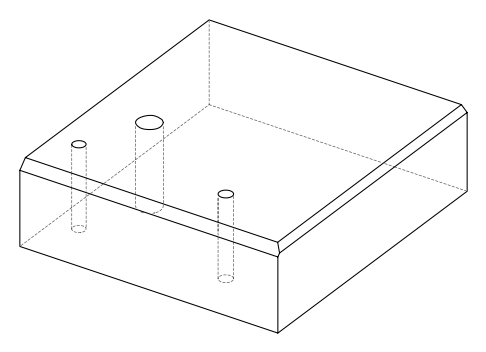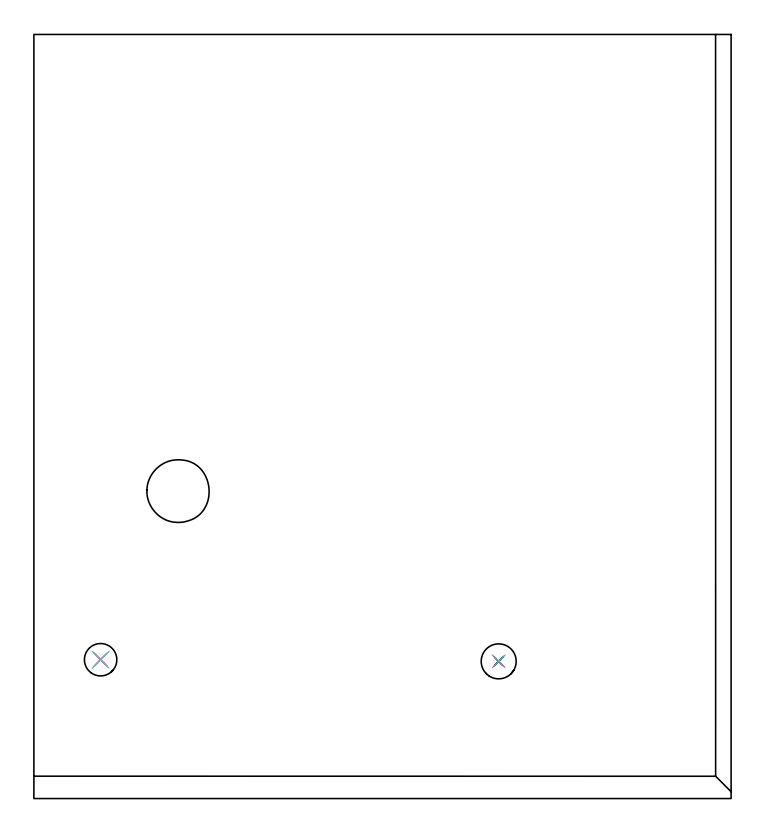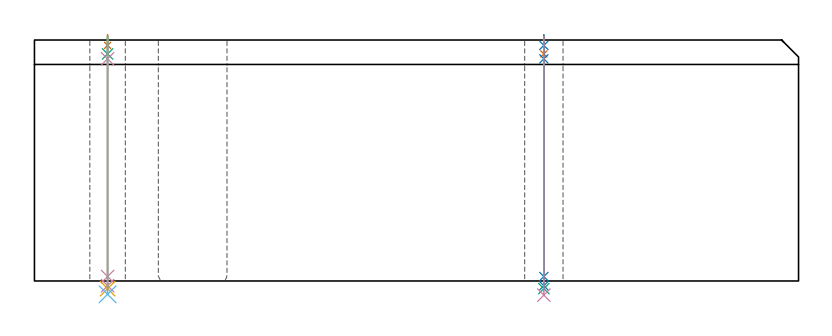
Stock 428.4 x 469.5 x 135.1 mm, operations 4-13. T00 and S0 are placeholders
(PLAN: 13 operations, 10 tool changes, 49.3 min)
(1 AREA_MILL | FG_CHAMFER_SURFACE | UGT0205_001 | 14.94 min | 21165 mm3)
(2 AREA_MILL_1 | FG_CHAMFER_SURFACE_1 | UGT0205_001 | 17.3 min | 39722 mm3)
(3 MILL_THROUGH_HOLE_FROM_SOLID_MATERIAL | STEP1HOLE | NXT0201_007 | Circular | 13.41 min | 156698 mm3)
(4 SPOT_DRILL | STEP1HOLE_1 | NXT0321_9005460120000 | 0.05 min | 231 mm3)
(5 SPOT_DRILL_1 | STEP1HOLE_2 | NXT0321_9005460120000 | 0.05 min | 162 mm3)
(6 DRILL_BLIND_HOLE_INTO_CENTER | STEP1HOLE_1 | NXT0301_023 | 0.04 min | 71 mm3)
(7 GUN_DRILL_THROUGH_HOLE | STEP1HOLE_1 | UGT0307_001 | 0.6 min | 2462 mm3)
(8 SPADE_DRILL_TO_ENLARGE_THROUGH_HOLE | STEP1HOLE_1 | UGT0306_003 | 0.57 min | 13773 mm3)
(9 DRILL_TO_ENLARGE_THROUGH_HOLE | STEP1HOLE_1 | UGT0301_265 | 0.58 min | 25429 mm3)
(10 DRILL_BLIND_HOLE_INTO_CENTER_1 | STEP1HOLE_2 | NXT0301_023 | 0.04 min | 96 mm3)
(11 GUN_DRILL_THROUGH_HOLE_1 | STEP1HOLE_2 | UGT0307_001 | 0.6 min | 2447 mm3)
(12 SPADE_DRILL_TO_ENLARGE_THROUGH_HOLE_1 | STEP1HOLE_2 | UGT0306_003 | 0.57 min | 13795 mm3)
(13 DRILL_TO_ENLARGE_THROUGH_HOLE_1 | STEP1HOLE_2 | UGT0301_052 | 0.58 min | 32460 mm3)
(TOOL UGT0205_001 | Chamfer Mill 20 x 3 x 45 deg. | D20 FL50 Z2)
(TOOL NXT0201_007 | ENDMILL 25mm [R216.25-25050GCK54P 1620] | D25 R3 FL54 Z5)
(TOOL NXT0321_9005460120000 | NC Spot Drill, 142deg, 12mm, Carbide, Uncoated | D12 PA142 FL30 Z2)
(TOOL NXT0301_023 | Carbide Drill 5.2mm [860.1-0520-016A1-MM 2214] | D5.2 PA140 FL28 Z2)
(TOOL UGT0307_001 | Gun Drill 5 mm | D5 PA130 FL24 Z1)
(TOOL UGT0306_003 | Spade Drill 12.5mm | D12.5 PA132 FL10 Z2)
(TOOL UGT0301_265 | Twist Drill 19.9 mm | D19.9 PA118 FL140 Z2)
(TOOL UGT0301_052 | Twist Drill 21.5 mm | D21.5 PA118 FL150 Z2)
(OP 4 SPOT_DRILL)
G17 G21 G94 G90
T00 M6
G54
G17 G0 G90 X41. Y85.3 S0 M3
G43 Z145.1 H0
G94 G81 G98 Z132.1 F250. R138.1
G80
M5
M2
(OP 5 SPOT_DRILL_1)
G17 G21 G94 G90
T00 M6
G54
G17 G0 G90 X285.6 Y84.3 S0 M3
G43 Z145.1 H0
G94 G81 G98 Z132.1 F250. R138.1
G80
M5
M2
(OP 6 DRILL_BLIND_HOLE_INTO_CENTER)
G17 G21 G94 G90
T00 M6
G54
G17 G0 G90 X41. Y85.3 S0 M3
G43 Z145.1 H1
G94 G81 G98 Z127.3 F250. R137.1
G80
M5
M2
(OP 7 GUN_DRILL_THROUGH_HOLE)
G17 G21 G94 G90
T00 M6
G54
G17 G0 G90 X41. Y85.3 M8
G43 Z145.1 H0
Z132.986
S716 M3
G94 G1 Z124.544 F125. M26
G4 X.084
Z2.5 F250.
G4 X.084
Z-2.666 F125.
G4 X.084
M5
M9
G0 Z132.986
Z145.1
M2
(OP 8 SPADE_DRILL_TO_ENLARGE_THROUGH_HOLE)
G17 G21 G94 G90
T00 M6
G54
G17 G0 G90 X41. Y85.3 S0 M3
G43 Z145.1 H0
G94 G73 G98 Z-4.283 F250. Q11.615 R137.1
G80
M5
M2
(OP 9 DRILL_TO_ENLARGE_THROUGH_HOLE)
G17 G21 G94 G90
T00 M6
G54
G17 G0 G90 X41. Y85.3 S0 M3
G43 Z145.1 H0
G94 G73 G98 Z-7.479 F250. Q17.822 R137.1
G80
M5
M2
(OP 10 DRILL_BLIND_HOLE_INTO_CENTER_1)
G17 G21 G94 G90
T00 M6
G54
G17 G0 G90 X285.6 Y84.3 S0 M3
G43 Z145.1 H1
G94 G81 G98 Z127.3 F250. R137.1
G80
M5
M2
(OP 11 GUN_DRILL_THROUGH_HOLE_1)
G17 G21 G94 G90
T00 M6
G54
G17 G0 G90 X285.6 Y84.3 M8
G43 Z145.1 H0
Z133.37
S716 M3
G94 G1 Z124.544 F125. M26
G4 X.084
Z2.5 F250.
G4 X.084
Z-2.666 F125.
G4 X.084
M5
M9
G0 Z133.37
Z145.1
M2
(OP 12 SPADE_DRILL_TO_ENLARGE_THROUGH_HOLE_1)
G17 G21 G94 G90
T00 M6
G54
G17 G0 G90 X285.6 Y84.3 S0 M3
G43 Z145.1 H0
G94 G73 G98 Z-4.283 F250. Q11.615 R137.1
G80
M5
M2
(OP 13 DRILL_TO_ENLARGE_THROUGH_HOLE_1)
G17 G21 G94 G90
T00 M6
G54
G17 G0 G90 X285.6 Y84.3 S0 M3
G43 Z145.1 H0
G94 G73 G98 Z-7.959 F250. Q20.437 R137.1
G80
M5
M2
